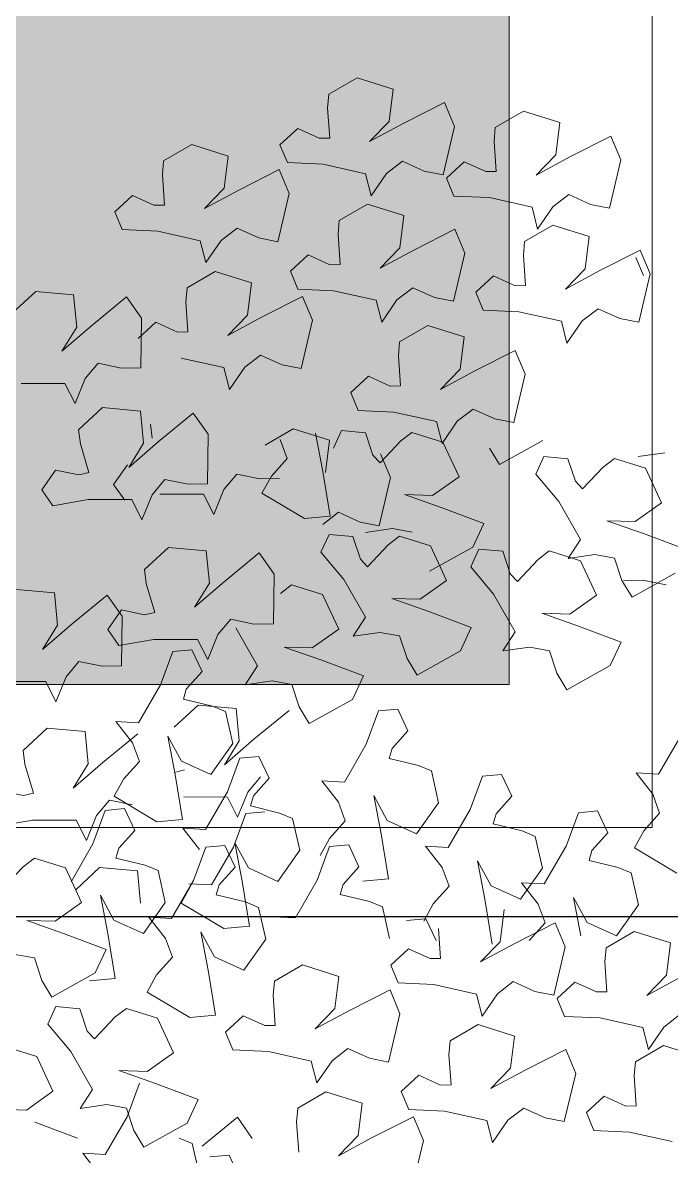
# Model space of a CAD drawing. Header units: metres. Extents: x -44 to 358, y -286 to 66.
# Drawn here: x 200.516 to 200.88, y 10.26 to 10.894 of the extents above; entities that cross this region are included whole.
import ezdxf

# ---------------------------------------------------------------- set-up
doc = ezdxf.new("R2010")
doc.units = ezdxf.units.M
doc.header["$LTSCALE"] = 0.3
doc.linetypes.add('CONTINU', pattern=[0])
for name, color, linetype, lineweight in [('A-WALL', 7, 'Continuous', 30), ('arbustos', 95, 'Continuous', 0), ('EL1', 150, 'Continuous', 13)]:
    doc.layers.add(name, color=color, linetype=linetype, lineweight=lineweight)
doc.layers.add('matas', color=74, linetype='Continuous', lineweight=0, transparency=0.6)

# ---------------------------------------------------------------- blocks, each defined once
blk = doc.blocks.new('A$C4E4C09DE')
at = {"layer": 'matas', "color": 97, "linetype": 'CONTINU', "true_color": 0x467138}
for p, q in [((64.957, 96.154), (62.745, 95.537)), ((66.617, 95.11), (64.957, 96.154)), ((62.745, 95.537), (62.92, 93.593)), ((66.661, 94.262), (66.617, 95.11)), ((54.864, 94.495), (52.652, 93.879)), ((56.524, 93.452), (54.864, 94.495)), ((59.634, 94.836), (58.984, 93.419)), ((62.032, 93.513), (59.634, 94.836)), ((66.473, 92.46), (66.661, 94.262)), ((52.652, 93.879), (52.827, 91.935)), ((62.92, 93.593), (64.061, 92.33)), ((49.541, 93.177), (48.89, 91.76)), ((51.939, 91.855), (49.541, 93.177)), ((56.568, 92.604), (56.524, 93.452)), ((58.984, 93.419), (59.57, 90.487)), ((64.061, 92.33), (62.032, 93.513)), ((68.423, 92.97), (67.102, 92.428)), ((69.457, 91.953), (68.423, 92.97)), ((56.379, 90.801), (56.568, 92.604)), ((67.102, 92.428), (66.473, 92.46)), ((48.89, 91.76), (49.477, 88.829)), ((53.968, 90.671), (51.939, 91.855)), ((52.827, 91.935), (53.968, 90.671)), ((68.97, 90.894), (69.457, 91.953)), ((74.774, 91.78), (72.563, 91.164)), ((76.435, 90.736), (74.774, 91.78)), ((57.009, 90.769), (56.379, 90.801)), ((58.33, 91.311), (57.009, 90.769)), ((59.363, 90.294), (58.33, 91.311)), ((60.725, 90.677), (62.046, 91.219)), ((62.046, 91.219), (62.977, 90.451)), ((64.236, 90.386), (66.82, 90.871)), ((66.82, 90.871), (68.97, 90.894)), ((72.563, 91.164), (72.737, 89.219)), ((58.877, 89.235), (59.363, 90.294)), ((59.57, 90.487), (60.725, 90.677)), ((62.977, 90.451), (63.852, 89.078)), ((63.852, 89.078), (64.236, 90.386)), ((69.452, 90.462), (68.801, 89.045)), ((71.849, 89.139), (69.452, 90.462)), ((76.478, 89.888), (76.435, 90.736)), ((50.632, 89.018), (51.953, 89.56)), ((51.953, 89.56), (52.884, 88.792)), ((76.29, 88.086), (76.478, 89.888)), ((49.477, 88.829), (50.632, 89.018)), ((52.884, 88.792), (53.759, 87.42)), ((54.143, 88.727), (56.727, 89.212)), ((56.727, 89.212), (58.877, 89.235)), ((68.801, 89.045), (69.387, 86.114)), ((73.879, 87.956), (71.849, 89.139)), ((72.737, 89.219), (73.879, 87.956)), ((53.759, 87.42), (54.143, 88.727)), ((64.062, 88.564), (61.85, 87.948)), ((65.722, 87.521), (64.062, 88.564)), ((76.919, 88.054), (76.29, 88.086)), ((78.241, 88.596), (76.919, 88.054)), ((79.274, 87.579), (78.241, 88.596)), ((52.856, 87.694), (50.644, 87.077)), ((54.516, 86.65), (52.856, 87.694)), ((61.85, 87.948), (62.025, 86.004)), ((65.765, 86.673), (65.722, 87.521)), ((78.788, 86.52), (79.274, 87.579)), ((50.644, 87.077), (50.819, 85.133)), ((58.739, 87.246), (58.088, 85.829)), ((61.137, 85.924), (58.739, 87.246)), ((70.542, 86.303), (71.863, 86.845)), ((71.863, 86.845), (72.795, 86.077)), ((47.533, 86.376), (46.882, 84.959)), ((49.931, 85.053), (47.533, 86.376)), ((54.56, 85.802), (54.516, 86.65)), ((65.577, 84.87), (65.765, 86.673)), ((69.387, 86.114), (70.542, 86.303)), ((72.795, 86.077), (73.669, 84.704)), ((74.053, 86.012), (76.637, 86.497)), ((76.637, 86.497), (78.788, 86.52)), ((47.289, 84.861), (47.776, 85.92)), ((54.371, 84), (54.56, 85.802)), ((58.088, 85.829), (58.675, 82.898)), ((63.166, 84.74), (61.137, 85.924)), ((62.025, 86.004), (63.166, 84.74)), ((67.528, 85.38), (66.207, 84.838)), ((68.561, 84.363), (67.528, 85.38)), ((73.669, 84.704), (74.053, 86.012)), ((46.882, 84.959), (47.469, 82.027)), ((51.96, 83.87), (49.931, 85.053)), ((50.819, 85.133), (51.96, 83.87)), ((66.207, 84.838), (65.577, 84.87)), ((55.001, 83.968), (54.371, 84)), ((56.322, 84.51), (55.001, 83.968)), ((57.355, 83.493), (56.322, 84.51)), ((68.075, 83.304), (68.561, 84.363)), ((73.095, 84.194), (70.883, 83.577)), ((74.755, 83.15), (73.095, 84.194)), ((56.869, 82.434), (57.355, 83.493)), ((59.83, 83.087), (61.151, 83.629)), ((61.151, 83.629), (62.082, 82.861)), ((65.925, 83.281), (68.075, 83.304)), ((70.883, 83.577), (71.058, 81.633)), ((48.624, 82.217), (49.945, 82.759)), ((49.945, 82.759), (50.876, 81.991)), ((58.675, 82.898), (59.83, 83.087)), ((62.082, 82.861), (62.957, 81.489)), ((62.957, 81.489), (63.341, 82.796)), ((63.341, 82.796), (65.925, 83.281)), ((67.772, 82.876), (67.121, 81.458)), ((70.17, 81.553), (67.772, 82.876)), ((74.798, 82.302), (74.755, 83.15)), ((83.862, 82.613), (81.57, 82.49)), ((85.258, 81.235), (83.862, 82.613)), ((47.469, 82.027), (48.624, 82.217)), ((50.876, 81.991), (51.751, 80.618)), ((51.751, 80.618), (52.135, 81.926)), ((52.135, 81.926), (54.719, 82.411)), ((54.719, 82.411), (56.869, 82.434)), ((74.61, 80.5), (74.798, 82.302)), ((78.381, 82.478), (77.439, 81.235)), ((80.436, 80.668), (78.381, 82.478)), ((81.57, 82.49), (81.32, 80.554)), ((60.173, 81.395), (57.961, 80.778)), ((61.833, 80.351), (60.173, 81.395)), ((67.121, 81.458), (67.708, 78.527)), ((72.199, 80.37), (70.17, 81.553)), ((71.058, 81.633), (72.199, 80.37)), ((77.439, 81.235), (77.378, 78.246)), ((57.961, 80.778), (58.136, 78.834)), ((76.561, 81.009), (75.24, 80.467)), ((77.594, 79.992), (76.561, 81.009)), ((82.161, 79.074), (80.436, 80.668)), ((81.32, 80.554), (82.161, 79.074)), ((54.85, 80.076), (54.199, 78.659)), ((57.248, 78.754), (54.85, 80.076)), ((61.877, 79.503), (61.833, 80.351)), ((75.24, 80.467), (74.61, 80.5)), ((61.688, 77.7), (61.877, 79.503)), ((68.863, 78.716), (70.184, 79.258)), ((70.184, 79.258), (71.115, 78.49)), ((54.199, 78.659), (54.786, 75.728)), ((59.277, 77.571), (57.248, 78.754)), ((58.136, 78.834), (59.277, 77.571)), ((67.708, 78.527), (68.863, 78.716)), ((72.374, 78.426), (74.958, 78.911)), ((63.639, 78.21), (62.318, 77.668)), ((64.672, 77.193), (63.639, 78.21)), ((71.115, 78.49), (71.99, 77.118)), ((71.99, 77.118), (72.374, 78.426)), ((77.378, 78.246), (78.546, 78.181)), ((78.546, 78.181), (79.953, 78.425)), ((79.953, 78.425), (80.696, 77.473)), ((62.318, 77.668), (61.688, 77.7)), ((64.186, 76.134), (64.672, 77.193)), ((80.696, 77.473), (81.253, 75.944)), ((55.941, 75.917), (57.262, 76.459)), ((57.262, 76.459), (58.193, 75.691)), ((81.253, 75.944), (81.911, 77.138)), ((81.911, 77.138), (84.539, 77.052)), ((54.786, 75.728), (55.941, 75.917)), ((59.452, 75.626), (62.036, 76.111)), ((62.036, 76.111), (64.186, 76.134)), ((58.193, 75.691), (59.068, 74.319)), ((59.068, 74.319), (59.452, 75.626)), ((74.113, 75.625), (73.171, 74.382)), ((76.168, 73.815), (74.113, 75.625)), ((77.302, 75.637), (77.052, 73.701)), ((79.595, 75.761), (77.302, 75.637)), ((80.99, 74.382), (79.595, 75.761)), ((52.996, 74.715), (55.554, 73.167)), ((60.905, 74.922), (59.013, 74.402)), ((61.559, 74.381), (60.905, 74.922)), ((63.703, 74.807), (63.21, 73.467)), ((65.15, 74.882), (63.703, 74.807)), ((65.603, 73.809), (65.15, 74.882)), ((68.066, 74.893), (65.854, 74.276)), ((66.701, 74.677), (66.183, 72.386)), ((69.726, 73.849), (68.066, 74.893)), ((76.534, 74.022), (76.675, 74.859)), ((45.629, 74.227), (47.232, 73.944)), ((48.651, 73.782), (46.76, 73.262)), ((49.305, 73.241), (48.651, 73.782)), ((52.897, 73.742), (51.449, 73.667)), ((53.349, 72.669), (52.897, 73.742)), ((55.554, 73.167), (56.194, 74.146)), ((59.013, 74.402), (57.974, 72.355)), ((62.761, 73.025), (61.559, 74.381)), ((65.854, 74.276), (66.029, 72.332)), ((68.367, 73.09), (68.819, 74.209)), ((73.171, 74.382), (73.11, 71.393)), ((77.893, 72.221), (76.168, 73.815)), ((80.849, 73.545), (80.99, 74.382)), ((46.76, 73.262), (45.721, 71.215)), ((50.507, 71.885), (49.305, 73.241)), ((51.449, 73.667), (50.956, 72.327)), ((62.743, 73.575), (62.092, 72.158)), ((63.21, 73.467), (62.761, 73.025)), ((69.281, 71.993), (68.367, 73.09)), ((77.052, 73.701), (77.893, 72.221)), ((80.276, 71.826), (80.849, 73.545)), ((51.914, 71.067), (53.349, 72.669)), ((66.183, 72.386), (65.643, 69.702)), ((78.764, 71.163), (77.975, 72.379)), ((50.956, 72.327), (50.507, 71.885)), ((57.974, 72.355), (59.526, 71.171)), ((62.092, 72.158), (62.679, 69.226)), ((68.794, 71.87), (69.963, 71.806)), ((69.809, 70.949), (69.281, 71.993)), ((69.963, 71.806), (71.37, 72.049)), ((71.37, 72.049), (72.113, 71.098)), ((80.883, 71.658), (80.276, 71.826)), ((82.29, 71.902), (80.883, 71.658)), ((83.079, 70.686), (82.29, 71.902)), ((45.721, 71.215), (47.272, 70.031)), ((50.526, 68.835), (51.914, 71.067)), ((61.228, 71.159), (58.985, 70.462)), ((59.526, 71.171), (61.228, 71.159)), ((72.113, 71.098), (72.67, 69.568)), ((73.11, 71.393), (74.278, 71.328)), ((74.278, 71.328), (75.685, 71.572)), ((75.685, 71.572), (76.428, 70.621)), ((78.06, 70.234), (78.764, 71.163)), ((58.985, 70.462), (56.39, 69.587)), ((67.19, 69.507), (69.809, 70.949)), ((72.67, 69.568), (73.328, 70.762)), ((73.328, 70.762), (75.955, 70.677)), ((76.428, 70.621), (76.985, 69.091)), ((82.375, 69.757), (83.079, 70.686)), ((48.974, 70.019), (46.731, 69.322)), ((47.272, 70.031), (48.974, 70.019)), ((63.833, 69.416), (65.155, 69.958)), ((65.155, 69.958), (66.086, 69.19)), ((65.643, 69.702), (67.19, 69.507)), ((76.985, 69.091), (77.643, 70.285)), ((77.643, 70.285), (80.271, 70.2)), ((80.271, 70.2), (82.375, 69.757)), ((46.731, 69.322), (44.136, 68.447)), ((56.39, 69.587), (56.995, 68.15)), ((60.686, 68.922), (61.881, 69.09)), ((61.881, 69.09), (63.484, 68.808)), ((62.679, 69.226), (63.833, 69.416)), ((51.231, 67.668), (50.526, 68.835)), ((61.437, 68.645), (59.545, 68.126)), ((62.091, 68.104), (61.437, 68.645)), ((64.235, 68.531), (63.742, 67.191)), ((65.682, 68.606), (64.235, 68.531)), ((66.135, 67.532), (65.682, 68.606)), ((47.94, 66.442), (48.432, 67.782)), ((48.432, 67.782), (49.628, 67.95)), ((49.628, 67.95), (51.231, 67.668)), ((52.381, 68.075), (50.489, 67.556)), ((53.035, 67.534), (52.381, 68.075)), ((55.179, 67.961), (54.686, 66.621)), ((56.627, 68.036), (55.179, 67.961)), ((57.079, 66.962), (56.627, 68.036)), ((56.995, 68.15), (59.553, 66.603)), ((59.545, 68.126), (58.506, 66.079)), ((63.293, 66.748), (62.091, 68.104)), ((44.742, 67.01), (47.299, 65.463)), ((50.489, 67.556), (49.45, 65.509)), ((54.237, 66.178), (53.035, 67.534)), ((55.643, 65.361), (57.079, 66.962)), ((63.742, 67.191), (63.293, 66.748)), ((64.699, 65.931), (66.135, 67.532)), ((69.851, 67.351), (68.909, 66.108)), ((71.906, 65.541), (69.851, 67.351)), ((73.04, 67.362), (72.791, 65.427)), ((75.333, 67.486), (73.04, 67.362)), ((76.728, 66.108), (75.333, 67.486)), ((46.676, 66.524), (45.268, 66.28)), ((47.844, 66.459), (46.676, 66.524)), ((47.299, 65.463), (47.94, 66.442)), ((54.686, 66.621), (54.237, 66.178)), ((58.506, 66.079), (60.058, 64.894)), ((63.311, 63.698), (64.699, 65.931)), ((68.909, 66.108), (68.848, 63.119)), ((73.631, 63.946), (71.906, 65.541)), ((76.587, 65.271), (76.728, 66.108)), ((49.45, 65.509), (51.002, 64.324)), ((54.256, 63.128), (55.643, 65.361)), ((61.76, 64.883), (59.517, 64.186)), ((60.058, 64.894), (61.76, 64.883)), ((65.941, 64.982), (64.902, 62.934)), ((67.832, 65.501), (65.941, 64.982)), ((68.487, 64.96), (67.832, 65.501)), ((72.791, 65.427), (73.631, 63.946)), ((76.014, 63.552), (76.587, 65.271)), ((52.704, 64.313), (50.461, 63.616)), ((51.002, 64.324), (52.704, 64.313)), ((59.517, 64.186), (56.922, 63.311)), ((78.913, 64.494), (77.971, 63.251)), ((80.968, 62.684), (78.913, 64.494)), ((82.102, 64.506), (81.852, 62.57)), ((84.394, 64.63), (82.102, 64.506)), ((50.461, 63.616), (47.866, 62.741)), ((64.016, 62.532), (63.311, 63.698)), ((76.621, 63.384), (76.014, 63.552)), ((78.028, 63.627), (76.621, 63.384)), ((78.817, 62.411), (78.028, 63.627)), ((54.961, 61.962), (54.256, 63.128)), ((56.922, 63.311), (57.527, 61.874)), ((61.218, 62.646), (62.413, 62.814)), ((62.413, 62.814), (64.016, 62.532)), ((64.902, 62.934), (66.453, 61.75)), ((68.848, 63.119), (70.016, 63.054)), ((70.016, 63.054), (71.423, 63.297)), ((71.423, 63.297), (72.167, 62.346)), ((77.971, 63.251), (77.91, 60.263)), ((47.866, 62.741), (48.471, 61.304)), ((52.162, 62.076), (53.358, 62.244)), ((53.358, 62.244), (54.961, 61.962)), ((60.725, 61.306), (61.218, 62.646)), ((69.707, 60.554), (71.095, 62.787)), ((72.167, 62.346), (72.724, 60.817)), ((78.113, 61.482), (78.817, 62.411)), ((82.693, 61.09), (80.968, 62.684)), ((81.852, 62.57), (82.693, 61.09)), ((51.67, 60.736), (52.162, 62.076)), ((57.527, 61.874), (60.085, 60.326)), ((68.156, 61.738), (65.912, 61.041)), ((66.453, 61.75), (68.156, 61.738)), ((72.724, 60.817), (73.382, 62.011)), ((73.382, 62.011), (76.009, 61.925)), ((76.009, 61.925), (78.113, 61.482)), ((48.471, 61.304), (51.029, 59.756)), ((60.085, 60.326), (60.725, 61.306)), ((65.912, 61.041), (63.317, 60.167)), ((73.698, 61.383), (73.039, 60.091)), ((74.854, 61.238), (73.698, 61.383)), ((75.523, 59.194), (74.854, 61.238)), ((51.029, 59.756), (51.67, 60.736)), ((63.317, 60.167), (63.923, 58.729)), ((70.412, 59.387), (69.707, 60.554)), ((73.039, 60.091), (73.954, 58.994)), ((77.91, 60.263), (79.078, 60.198)), ((79.078, 60.198), (80.485, 60.441)), ((80.485, 60.441), (81.228, 59.49)), ((67.121, 58.161), (67.614, 59.502)), ((67.614, 59.502), (68.809, 59.669)), ((68.809, 59.669), (70.412, 59.387)), ((81.228, 59.49), (81.785, 57.961)), ((63.923, 58.729), (66.481, 57.182)), ((73.954, 58.994), (74.112, 58.384)), ((76.763, 56.876), (75.523, 59.194)), ((81.785, 57.961), (82.443, 59.154)), ((82.443, 59.154), (85.071, 59.069)), ((61.175, 58.245), (60.517, 56.953)), ((62.332, 58.099), (61.175, 58.245)), ((63, 56.055), (62.332, 58.099)), ((66.481, 57.182), (67.121, 58.161)), ((73.205, 58.065), (70.912, 57.942)), ((74.112, 58.384), (72.337, 58.022)), ((74.6, 56.687), (73.205, 58.065)), ((69.778, 56.12), (67.723, 57.93)), ((70.912, 57.942), (70.663, 56.006)), ((71.541, 57.725), (71.045, 55.828)), ((72.337, 58.022), (71.541, 57.725)), ((45.322, 54.877), (44.082, 57.195)), ((60.517, 56.953), (61.431, 55.856)), ((78.125, 56.902), (76.763, 56.876)), ((77.08, 55.655), (78.125, 56.902)), ((64.24, 53.737), (63, 56.055)), ((71.503, 54.526), (69.778, 56.12)), ((70.663, 56.006), (71.503, 54.526)), ((74.1, 54.656), (74.961, 56.124)), ((74.961, 56.124), (74.443, 53.833)), ((78.834, 54.403), (76.779, 56.213)), ((79.968, 56.225), (79.718, 54.289)), ((82.261, 56.349), (79.968, 56.225)), ((83.656, 54.971), (82.261, 56.349)), ((61.431, 55.856), (61.589, 55.246)), ((71.045, 55.828), (72.298, 53.904)), ((76.627, 54.536), (77.08, 55.655)), ((46.685, 54.904), (45.322, 54.877)), ((45.639, 53.657), (46.685, 54.904)), ((59.814, 54.883), (59.018, 54.587)), ((61.589, 55.246), (59.814, 54.883)), ((69.436, 55.1), (68.777, 53.809)), ((70.592, 54.955), (69.436, 55.1)), ((71.261, 52.911), (70.592, 54.955)), ((72.298, 53.904), (74.1, 54.656)), ((83.515, 54.134), (83.656, 54.971)), ((54.78, 54.53), (54.121, 53.239)), ((55.936, 54.385), (54.78, 54.53)), ((56.605, 52.341), (55.936, 54.385)), ((59.018, 54.587), (58.523, 52.689)), ((74.493, 53.963), (73.886, 54.131)), ((77.542, 53.439), (76.627, 54.536)), ((80.559, 52.809), (78.834, 54.403)), ((79.718, 54.289), (80.559, 52.809)), ((82.941, 52.415), (83.515, 54.134)), ((45.187, 52.538), (45.639, 53.657)), ((65.603, 53.764), (64.24, 53.737)), ((64.557, 52.517), (65.603, 53.764)), ((68.777, 53.809), (69.692, 52.712)), ((69.295, 53.877), (70.039, 52.925)), ((74.443, 53.833), (73.903, 51.148)), ((78.07, 52.395), (77.542, 53.439)), ((54.121, 53.239), (55.035, 52.142)), ((58.523, 52.689), (59.776, 50.766)), ((61.577, 51.517), (62.439, 52.986)), ((62.439, 52.986), (61.921, 50.695)), ((69.692, 52.712), (69.85, 52.102)), ((70.039, 52.925), (70.596, 51.396)), ((70.596, 51.396), (71.254, 52.59)), ((71.254, 52.59), (73.881, 52.504)), ((72.501, 50.593), (71.261, 52.911)), ((46.101, 51.441), (45.187, 52.538)), ((48.922, 52.532), (48.263, 51.241)), ((50.078, 52.387), (48.922, 52.532)), ((50.747, 50.343), (50.078, 52.387)), ((55.035, 52.142), (55.194, 51.532)), ((57.845, 50.023), (56.605, 52.341)), ((64.105, 51.398), (64.557, 52.517)), ((69.85, 52.102), (68.075, 51.739)), ((75.45, 50.954), (78.07, 52.395)), ((76.944, 51.917), (78.351, 52.16)), ((78.351, 52.16), (79.094, 51.209)), ((83.549, 52.247), (82.941, 52.415)), ((84.956, 52.49), (83.549, 52.247)), ((46.629, 50.397), (46.101, 51.441)), ((48.263, 51.241), (49.178, 50.144)), ((55.194, 51.532), (53.418, 51.169)), ((59.776, 50.766), (61.577, 51.517)), ((65.019, 50.301), (64.105, 51.398)), ((67.279, 51.443), (66.783, 49.545)), ((68.075, 51.739), (67.279, 51.443)), ((70.114, 51.628), (68.958, 51.773)), ((70.783, 49.584), (70.114, 51.628)), ((77.428, 51.674), (76.769, 50.382)), ((78.584, 51.529), (77.428, 51.674)), ((79.253, 49.485), (78.584, 51.529)), ((79.094, 51.209), (79.651, 49.68)), ((52.623, 50.873), (52.127, 48.975)), ((53.418, 51.169), (52.623, 50.873)), ((61.921, 50.695), (61.381, 48.01)), ((73.864, 50.62), (72.501, 50.593)), ((72.818, 49.373), (73.864, 50.62)), ((73.903, 51.148), (75.45, 50.954)), ((79.651, 49.68), (80.309, 50.873)), ((80.309, 50.873), (82.937, 50.788)), ((82.937, 50.788), (85.041, 50.345)), ((44.01, 48.956), (46.629, 50.397)), ((49.178, 50.144), (49.336, 49.534)), ((51.987, 48.025), (50.747, 50.343)), ((59.207, 50.05), (57.845, 50.023)), ((58.161, 48.803), (59.207, 50.05)), ((63.841, 49.964), (63.182, 48.672)), ((64.997, 49.819), (63.841, 49.964)), ((65.547, 49.257), (65.019, 50.301)), ((69.838, 48.373), (70.699, 49.841)), ((70.699, 49.841), (70.181, 47.55)), ((76.769, 50.382), (77.683, 49.285)), ((47.561, 49.171), (46.765, 48.874)), ((49.336, 49.534), (47.561, 49.171)), ((55.182, 47.803), (56.043, 49.271)), ((56.043, 49.271), (55.525, 46.98)), ((65.666, 47.775), (64.997, 49.819)), ((66.783, 49.545), (68.037, 47.622)), ((71.301, 49.676), (70.642, 48.384)), ((72.022, 47.266), (70.783, 49.584)), ((72.457, 49.53), (71.301, 49.676)), ((73.126, 47.486), (72.457, 49.53)), ((77.683, 49.285), (77.842, 48.675)), ((80.493, 47.167), (79.253, 49.485)), ((46.765, 48.874), (46.269, 46.977)), ((52.127, 48.975), (53.38, 47.051)), ((57.709, 47.684), (58.161, 48.803)), ((63.182, 48.672), (64.097, 47.575)), ((77.842, 48.675), (76.066, 48.313)), ((82.752, 48.503), (80.861, 47.984)), ((83.406, 47.962), (82.752, 48.503)), ((53.349, 48.052), (51.987, 48.025)), ((52.304, 46.805), (53.349, 48.052)), ((53.38, 47.051), (55.182, 47.803)), ((61.381, 48.01), (62.928, 47.816)), ((68.037, 47.622), (69.838, 48.373)), ((70.642, 48.384), (71.557, 47.287)), ((75.271, 48.016), (74.775, 46.119)), ((76.066, 48.313), (75.271, 48.016)), ((76.507, 47.951), (76.257, 46.015)), ((78.8, 48.075), (76.507, 47.951)), ((80.195, 46.696), (78.8, 48.075)), ((80.861, 47.984), (79.821, 45.936)), ((84.608, 46.606), (83.406, 47.962)), ((49.324, 45.805), (50.185, 47.273)), ((50.185, 47.273), (49.667, 44.982)), ((58.624, 46.587), (57.709, 47.684)), ((64.097, 47.575), (64.255, 46.965)), ((66.906, 45.457), (65.666, 47.775)), ((70.181, 47.55), (69.641, 44.866)), ((71.557, 47.287), (71.715, 46.677)), ((73.385, 47.293), (72.022, 47.266)), ((74.366, 45.168), (73.126, 47.486)), ((73.808, 46.113), (73.28, 47.157)), ((46.269, 46.977), (47.522, 45.053)), ((51.851, 45.686), (52.304, 46.805)), ((55.525, 46.98), (54.985, 44.296)), ((59.151, 45.543), (58.624, 46.587)), ((62.48, 46.603), (61.684, 46.306)), ((64.255, 46.965), (62.48, 46.603)), ((71.715, 46.677), (69.94, 46.314)), ((47.522, 45.053), (49.324, 45.805)), ((54.346, 46.403), (54.521, 44.459)), ((61.684, 46.306), (61.188, 44.409)), ((69.144, 46.018), (68.648, 44.121)), ((69.94, 46.314), (69.144, 46.018)), ((71.189, 44.671), (73.808, 46.113)), ((74.775, 46.119), (76.028, 44.195)), ((77.83, 44.947), (78.691, 46.415)), ((78.691, 46.415), (78.173, 44.124)), ((79.821, 45.936), (81.373, 44.752)), ((46.464, 45.361), (44.253, 44.744)), ((48.125, 44.317), (46.464, 45.361)), ((51.235, 45.702), (50.584, 44.284)), ((53.633, 44.379), (51.235, 45.702)), ((52.766, 44.589), (51.851, 45.686)), ((58.073, 43.326), (58.261, 45.128)), ((59.042, 45.679), (58.383, 44.388)), ((60.198, 45.534), (59.042, 45.679)), ((68.269, 45.483), (66.906, 45.457)), ((75.728, 45.195), (74.366, 45.168)), ((74.683, 43.948), (75.728, 45.195)), ((44.253, 44.744), (44.428, 42.8)), ((55.662, 43.196), (53.633, 44.379)), ((54.521, 44.459), (55.662, 43.196)), ((69.641, 44.866), (71.189, 44.671)), ((71.703, 42.949), (72.564, 44.417)), ((72.564, 44.417), (72.046, 42.126)), ((76.028, 44.195), (77.83, 44.947)), ((83.075, 44.74), (80.832, 44.043)), ((81.373, 44.752), (83.075, 44.74)), ((48.168, 43.469), (48.125, 44.317)), ((50.584, 44.284), (51.171, 41.353)), ((60.024, 43.835), (58.702, 43.293)), ((61.057, 42.818), (60.024, 43.835)), ((68.648, 44.121), (69.901, 42.197)), ((74.23, 42.829), (74.683, 43.948)), ((78.173, 44.124), (77.633, 41.439)), ((80.832, 44.043), (78.237, 43.169)), ((47.98, 41.667), (48.168, 43.469)), ((58.702, 43.293), (58.073, 43.326)), ((78.237, 43.169), (78.843, 41.731)), ((45.569, 41.537), (43.54, 42.72)), ((44.428, 42.8), (45.569, 41.537)), ((60.571, 41.76), (61.057, 42.818)), ((66.375, 42.646), (64.163, 42.029)), ((68.035, 41.602), (66.375, 42.646)), ((69.901, 42.197), (71.703, 42.949)), ((75.145, 41.732), (74.23, 42.829)), ((82.041, 41.163), (82.533, 42.503)), ((82.533, 42.503), (83.729, 42.671)), ((48.609, 41.635), (47.98, 41.667)), ((49.931, 42.177), (48.609, 41.635)), ((50.964, 41.16), (49.931, 42.177)), ((52.325, 41.542), (53.647, 42.084)), ((53.647, 42.084), (54.578, 41.316)), ((55.837, 41.252), (58.42, 41.737)), ((58.42, 41.737), (60.571, 41.76)), ((64.163, 42.029), (64.338, 40.085)), ((72.046, 42.126), (71.506, 39.441)), ((75.673, 40.688), (75.145, 41.732)), ((78.843, 41.731), (81.4, 40.184)), ((50.478, 40.101), (50.964, 41.16)), ((51.171, 41.353), (52.325, 41.542)), ((54.578, 41.316), (55.452, 39.944)), ((55.452, 39.944), (55.837, 41.252)), ((61.052, 41.328), (60.401, 39.911)), ((63.45, 40.005), (61.052, 41.328)), ((68.078, 40.754), (68.035, 41.602)), ((77.633, 41.439), (79.18, 41.245)), ((81.4, 40.184), (82.041, 41.163)), ((43.553, 40.426), (44.485, 39.658)), ((67.89, 38.952), (68.078, 40.754)), ((73.054, 39.247), (75.673, 40.688)), ((44.485, 39.658), (45.359, 38.285)), ((45.744, 39.593), (48.327, 40.078)), ((48.327, 40.078), (50.478, 40.101)), ((60.401, 39.911), (60.988, 36.979)), ((65.479, 38.822), (63.45, 40.005)), ((64.338, 40.085), (65.479, 38.822)), ((76.894, 39.658), (75.003, 39.139)), ((77.549, 39.117), (76.894, 39.658)), ((81.14, 39.619), (79.692, 39.544)), ((81.592, 38.545), (81.14, 39.619)), ((45.359, 38.285), (45.744, 39.593)), ((55.662, 39.43), (53.451, 38.813)), ((57.323, 38.386), (55.662, 39.43)), ((68.52, 38.919), (67.89, 38.952)), ((69.841, 39.461), (68.52, 38.919)), ((70.874, 38.445), (69.841, 39.461)), ((71.506, 39.441), (73.054, 39.247)), ((75.003, 39.139), (73.964, 37.092)), ((78.75, 37.761), (77.549, 39.117)), ((79.692, 39.544), (79.2, 38.204)), ((44.456, 38.56), (42.245, 37.943)), ((46.117, 37.516), (44.456, 38.56)), ((53.451, 38.813), (53.625, 36.869)), ((57.366, 37.538), (57.323, 38.386)), ((70.388, 37.386), (70.874, 38.445)), ((80.157, 36.944), (81.592, 38.545)), ((50.34, 38.112), (49.689, 36.695)), ((52.737, 36.789), (50.34, 38.112)), ((62.143, 37.169), (63.464, 37.711)), ((63.464, 37.711), (64.395, 36.943)), ((79.2, 38.204), (78.75, 37.761)), ((46.16, 36.668), (46.117, 37.516)), ((53.625, 36.869), (54.767, 35.606)), ((57.178, 35.736), (57.366, 37.538)), ((60.988, 36.979), (62.143, 37.169)), ((64.395, 36.943), (65.27, 35.57)), ((65.27, 35.57), (65.654, 36.878)), ((65.654, 36.878), (68.238, 37.363)), ((68.238, 37.363), (70.388, 37.386)), ((73.964, 37.092), (75.515, 35.907)), ((78.769, 34.711), (80.157, 36.944)), ((84.085, 37.084), (82.194, 36.565)), ((45.972, 34.866), (46.16, 36.668)), ((49.689, 36.695), (50.275, 33.763)), ((54.767, 35.606), (52.737, 36.789)), ((59.129, 36.246), (57.807, 35.704)), ((60.162, 35.229), (59.129, 36.246)), ((82.194, 36.565), (81.154, 34.517)), ((57.807, 35.704), (57.178, 35.736)), ((77.218, 35.896), (74.974, 35.199)), ((75.515, 35.907), (77.218, 35.896)), ((46.601, 34.833), (45.972, 34.866)), ((47.923, 35.375), (46.601, 34.833)), ((48.956, 34.359), (47.923, 35.375)), ((59.676, 34.17), (60.162, 35.229)), ((64.695, 35.059), (62.484, 34.443)), ((66.356, 34.015), (64.695, 35.059)), ((74.974, 35.199), (72.379, 34.324)), ((76.621, 33.138), (75.952, 35.182)), ((48.47, 33.3), (48.956, 34.359)), ((51.43, 33.953), (52.751, 34.495)), ((52.751, 34.495), (53.683, 33.727)), ((54.941, 33.662), (57.525, 34.147)), ((57.525, 34.147), (59.676, 34.17)), ((62.484, 34.443), (62.658, 32.499)), ((72.379, 34.324), (72.985, 32.887)), ((79.474, 33.545), (78.769, 34.711)), ((81.154, 34.517), (82.706, 33.333)), ((50.275, 33.763), (51.43, 33.953)), ((53.683, 33.727), (54.557, 32.354)), ((54.557, 32.354), (54.941, 33.662)), ((59.373, 33.741), (58.722, 32.324)), ((61.77, 32.419), (59.373, 33.741)), ((66.399, 33.168), (66.356, 34.015)), ((76.183, 32.318), (76.676, 33.659)), ((76.676, 33.659), (77.871, 33.827)), ((77.871, 33.827), (79.474, 33.545)), ((43.735, 32.792), (46.319, 33.277)), ((46.319, 33.277), (48.47, 33.3)), ((66.211, 31.365), (66.399, 33.168)), ((69.981, 33.343), (69.039, 32.101)), ((72.036, 31.533), (69.981, 33.343)), ((72.985, 32.887), (75.543, 31.339)), ((77.861, 30.82), (76.621, 33.138)), ((82.706, 33.333), (84.408, 33.321)), ((58.722, 32.324), (59.308, 29.393)), ((63.8, 31.235), (61.77, 32.419)), ((62.658, 32.499), (63.8, 31.235)), ((75.543, 31.339), (76.183, 32.318)), ((82.165, 32.624), (79.57, 31.75)), ((72.639, 31.67), (72.143, 29.772)), ((73.435, 31.966), (72.639, 31.67)), ((70.403, 31.049), (69.744, 29.758)), ((71.559, 30.904), (70.403, 31.049)), ((79.223, 30.847), (77.861, 30.82)), ((78.177, 29.6), (79.223, 30.847))]:
    blk.add_line(p, q, dxfattribs=at)

msp = doc.modelspace()

# ---------------------------------------------------------------- hatches: boundary and pattern name
at = {"layer": 'EL1', "transparency": 33554572}
h = msp.add_hatch(color=256, dxfattribs=at)
h.dxf.hatch_style = 1
h.set_gradient(color1=(202, 249, 252), color2=(229, 255, 255), tint=1, name='CYLINDER')
h.paths.add_polyline_path([(200.788746, 12.2639341), (200.198746, 12.2639341), (200.198746, 10.5239341), (200.788746, 10.5239341)])
h.paths.add_polyline_path([(199.448746, 12.2639341), (200.038746, 12.2639341), (200.038746, 10.5239341), (199.448746, 10.5239341)])

# ---------------------------------------------------------------- linework, layer by layer
at = {"layer": 'A-WALL'}
msp.add_line((201.118746, 10.3939341), (198.768746, 10.3939341), dxfattribs=at)
at = {"layer": 'EL1'}
for points in [[(200.918746, 12.3939341), (199.318746, 12.3939341), (199.318746, 10.3939341), (200.918746, 10.3939341)], [(200.868746, 12.3439341), (199.368746, 12.3439341), (199.368746, 10.4439341), (200.868746, 10.4439341)], [(200.788746, 12.2639341), (200.198746, 12.2639341), (200.198746, 10.5239341), (200.788746, 10.5239341)]]:
    msp.add_lwpolyline(points, close=True, dxfattribs=at)

# ---------------------------------------------------------------- block references
at = {"layer": 'arbustos', "xscale": -0.009285680329938381, "yscale": 0.009285680329938381, "zscale": 0.009285680329938381, "rotation": 358}
msp.add_blockref('A$C4E4C09DE', (201.2752519, 9.949822, 0), dxfattribs=at)

doc.saveas('drawing.dxf')
